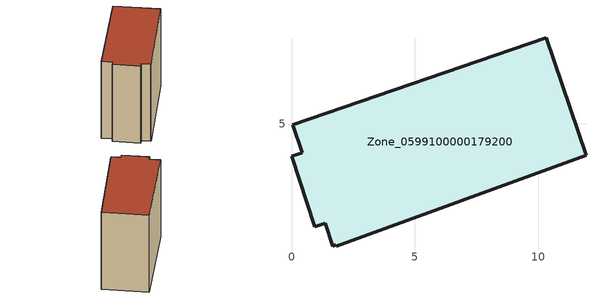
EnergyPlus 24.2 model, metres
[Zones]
Zone_0599100000179200
 floor ground (C_G): 0.94,0.82 0,3.68 0.43,3.82 0.05,4.96 10.32,8.48 11.93,3.73 1.81,0.04 1.79,0.09 1.68,0.05 1.37,0.97 z0
 wall outside (C_F): 0,3.68 0.94,0.82 1.37,0.97 1.68,0.05 1.79,0.09 1.81,0.04 11.93,3.73 10.32,8.48 0.05,4.96 0.43,3.82 0,3.68 z0:9.48
 roof outside (C_R): 1.81,0.04 11.93,3.73 10.32,8.48 0.05,4.96 0.43,3.82 0,3.68 0.94,0.82 1.37,0.97 1.68,0.05 1.79,0.09 z9.48
[BUILDING]
Pand.0599100000179200: North Axis=0; Terrain=City; Loads Convergence Tolerance Value=0.04; Temperature Convergence Tolerance Value=0.4; Solar Distribution=FullExterior; Maximum Number of Warmup Days=25; Minimum Number of Warmup Days=1
[Site:Location]
Rotterdam.The.Hague.AP_ZH_NLD Design_Conditions: Latitude=51.96; Longitude=4.45; Time Zone=1; Elevation=-4.5
[SITE:GROUNDTEMPERATURE:BUILDINGSURFACE]
18, 18, 18, 18, 18, 18, 18, 18, 18, 18, 18, 18
[MATERIAL] Thermal Absorptance=0.9; Solar Absorptance=0.7; Visible Absorptance=0.7
Name | Roughness | Thickness | Conductivity | Density | Specific Heat
G.TI.1946 | MediumSmooth | 0.15 | 1 | 540 | 1210
F.TI.1946 | Rough | 0.3 | 0.857143 | 1920 | 840
R.TI.1946 | MediumRough | 0.2 | 0.1 | 1500 | 1000
[CONSTRUCTION]
C_G: G.TI.1946
C_F: F.TI.1946
C_R: R.TI.1946
[ZONE]
Zone_0599100000179200: Type=1; Multiplier=1; Ceiling Height=Autocalculate; Volume=Autocalculate; Floor Area=autocalculate; Part of Total Floor Area=Yes
[ZONEINFILTRATION:DESIGNFLOWRATE]
Infil_Zone_0599100000179200: Zone or ZoneList or Space or SpaceList=Zone_0599100000179200; Schedule=AlwaysOn; Design Flow Rate Calculation Method=Flow/Area; Flow Rate per Floor Area=0.003; Constant Term Coefficient=1; Temperature Term Coefficient=0; Velocity Term Coefficient=0; Velocity Squared Term Coefficient=0
[HVACTEMPLATE:ZONE:IDEALLOADSAIRSYSTEM]
Zone_0599100000179200: Maximum Heating Supply Air Temperature=50; Minimum Cooling Supply Air Temperature=13; Maximum Heating Supply Air Humidity Ratio=0.0156; Minimum Cooling Supply Air Humidity Ratio=0.0077; Heating Limit=NoLimit; Cooling Limit=NoLimit; Dehumidification Control Type=ConstantSensibleHeatRatio; Cooling Sensible Heat Ratio=0.7; Dehumidification Setpoint=60; Humidification Control Type=None; Humidification Setpoint=30; Outdoor Air Method=None; Outdoor Air Flow Rate per Person=0.00944; Outdoor Air Flow Rate per Zone Floor Area=0; Outdoor Air Flow Rate per Zone=0; Demand Controlled Ventilation Type=None; Outdoor Air Economizer Type=NoEconomizer; Heat Recovery Type=None; Sensible Heat Recovery Effectiveness=0.7; Latent Heat Recovery Effectiveness=0.65
[ZONECONTROL:THERMOSTAT]
ThermostatControl_Zone_0599100000179200: Zone or ZoneList=Zone_0599100000179200; Control Type Schedule=DualSetpointControlType; Control 1=Thermostat_Zone_0599100000179200; Temperature Difference Between Cutout And Setpoint=0
[THERMOSTATSETPOINT:DUALSETPOINT]
Thermostat_Zone_0599100000179200: Heating Setpoint Temperature Schedule=HeatingSetpoint_Zone_0599100000179200; Cooling Setpoint Temperature Schedule=CoolingSetpoint_Zone_0599100000179200
[SCHEDULE:COMPACT]
HeatingSetpoint_Zone_0599100000179200: Through: 12/31, For: AllDays, Until: 24:00, 21
CoolingSetpoint_Zone_0599100000179200: Through: 12/31, For: AllDays, Until: 24:00, 24
DualSetpointControlType: Through: 12/31, For: AllDays, Until: 24:00, 4
AlwaysOn: Through: 12/31, For: AllDays, Until: 24:00, 1
